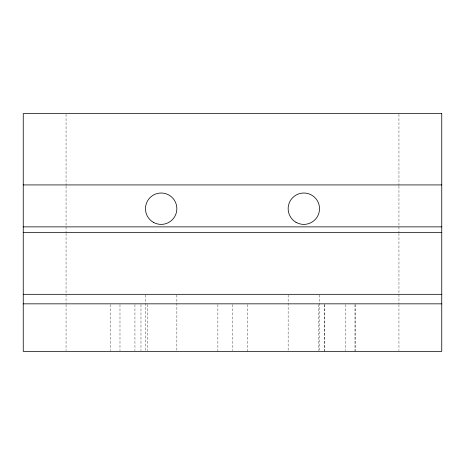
<?xml version="1.0" encoding="UTF-8"?>
<svg xmlns="http://www.w3.org/2000/svg" width="465" height="465" viewBox="0 0 465 465"><rect width="100%" height="100%" fill="white"/><g stroke="black" fill="none" stroke-linecap="round" stroke-linejoin="round"><path stroke-width="0.35" stroke-dasharray="2.33 1.74" d="M398.947 114.332L398.947 185.489M398.947 186.215L398.947 232.68M398.947 233.407L398.947 303.837M398.947 304.558L398.947 350.674M355.138 304.558L355.138 350.674M355.004 304.558L355.004 351.395M345.693 304.558L345.693 350.674M324.832 304.558L324.832 351.395M324.698 304.558L324.698 350.674M319.531 295.048L319.531 351.395M318.438 304.558L318.438 350.674M288.143 295.048L288.143 351.395M247.793 304.558L247.793 351.395M232.837 304.558L232.837 350.674M217.876 304.558L217.876 351.395M176.857 295.048L176.857 351.395M147.231 304.558L147.231 350.674M145.469 295.048L145.469 351.395M140.971 304.558L140.971 350.674M134.937 304.558L134.937 350.674M119.982 304.558L119.982 350.674M110.536 304.558L110.536 350.674M66.053 114.332L66.053 185.489M66.053 186.215L66.053 232.68M66.053 233.407L66.053 303.11M66.053 304.558L66.053 350.674"/><path stroke-width="0.7" d="M23.25 184.925L441.75 184.925M23.25 226.874L441.75 226.874M23.25 232.5L441.75 232.5M23.25 294.322L441.75 294.322M23.25 303.837L441.75 303.837M441.75 113.605L23.25 113.605L23.25 351.395L441.75 351.395L441.75 113.605M153.316 222.293A15.694 15.694 0 0 0 176.857 208.704A15.694 15.694 0 0 0 153.316 195.114A15.694 15.694 0 0 0 153.316 222.293M295.99 222.293A15.694 15.694 0 0 0 319.531 208.704A15.694 15.694 0 0 0 295.99 195.114A15.694 15.694 0 0 0 295.99 222.293"/></g></svg>
